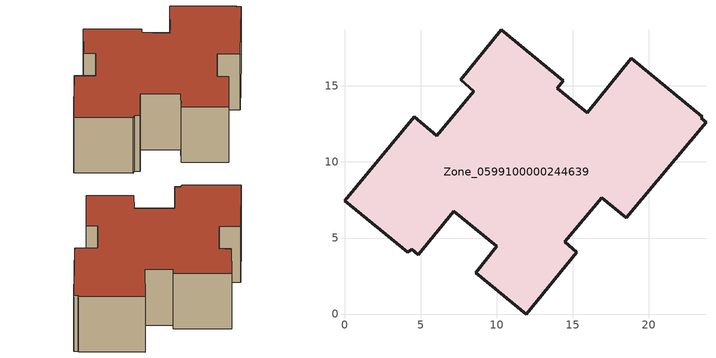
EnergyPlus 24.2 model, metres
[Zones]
Zone_0599100000244639
 floor ground (C_G): 7.65,15.39 10.31,18.68 14.39,15.35 14,14.86 15.95,13.22 18.85,16.82 23.51,12.96 23.44,12.88 23.77,12.61 18.52,6.34 16.91,7.66 14.48,4.74 15.26,4.05 11.96,0 8.64,2.71 10,4.45 7.19,6.76 4.84,3.91 4.42,4.25 4.14,4.05 0,7.46 4.58,12.98 6.08,11.73 8.48,14.65 z0
 wall outside (C_F): 0,7.46 4.14,4.05 4.42,4.25 4.84,3.91 7.19,6.76 10,4.45 8.64,2.71 11.96,0 15.26,4.05 14.48,4.74 16.91,7.66 18.52,6.34 23.77,12.61 23.44,12.88 23.51,12.96 18.85,16.82 15.95,13.22 14,14.86 14.39,15.35 10.31,18.68 7.65,15.39 8.48,14.65 6.08,11.73 4.58,12.98 0,7.46 z0:5.87
 roof outside (C_R): 4.84,3.91 7.19,6.76 10,4.45 8.64,2.71 11.96,0 15.26,4.05 14.48,4.74 16.91,7.66 18.52,6.34 23.77,12.61 23.44,12.88 23.51,12.96 18.85,16.82 15.95,13.22 14,14.86 14.39,15.35 10.31,18.68 7.65,15.39 8.48,14.65 6.08,11.73 4.58,12.98 0,7.46 4.14,4.05 4.42,4.25 z5.87
[BUILDING]
Pand.0599100000244639: North Axis=0; Terrain=City; Loads Convergence Tolerance Value=0.04; Temperature Convergence Tolerance Value=0.4; Solar Distribution=FullExterior; Maximum Number of Warmup Days=25; Minimum Number of Warmup Days=1
[Site:Location]
Rotterdam.The.Hague.AP_ZH_NLD Design_Conditions: Latitude=51.96; Longitude=4.45; Time Zone=1; Elevation=-4.5
[SITE:GROUNDTEMPERATURE:BUILDINGSURFACE]
18, 18, 18, 18, 18, 18, 18, 18, 18, 18, 18, 18
[MATERIAL] Thermal Absorptance=0.9; Solar Absorptance=0.7; Visible Absorptance=0.7
Name | Roughness | Thickness | Conductivity | Density | Specific Heat
G.D.1965-1974 | MediumSmooth | 0.15 | 0.882353 | 540 | 1210
F.D.1965-1974 | Rough | 0.3 | 0.697674 | 1920 | 840
R.D.1965-1974 | MediumRough | 0.2 | 0.232558 | 1500 | 1000
[CONSTRUCTION]
C_G: G.D.1965-1974
C_F: F.D.1965-1974
C_R: R.D.1965-1974
[ZONE]
Zone_0599100000244639: Type=1; Multiplier=1; Ceiling Height=Autocalculate; Volume=Autocalculate; Floor Area=autocalculate; Part of Total Floor Area=Yes
[ZONEINFILTRATION:DESIGNFLOWRATE]
Infil_Zone_0599100000244639: Zone or ZoneList or Space or SpaceList=Zone_0599100000244639; Schedule=AlwaysOn; Design Flow Rate Calculation Method=Flow/Area; Flow Rate per Floor Area=0.0042; Constant Term Coefficient=1; Temperature Term Coefficient=0; Velocity Term Coefficient=0; Velocity Squared Term Coefficient=0
[HVACTEMPLATE:ZONE:IDEALLOADSAIRSYSTEM]
Zone_0599100000244639: Maximum Heating Supply Air Temperature=50; Minimum Cooling Supply Air Temperature=13; Maximum Heating Supply Air Humidity Ratio=0.0156; Minimum Cooling Supply Air Humidity Ratio=0.0077; Heating Limit=NoLimit; Cooling Limit=NoLimit; Dehumidification Control Type=ConstantSensibleHeatRatio; Cooling Sensible Heat Ratio=0.7; Dehumidification Setpoint=60; Humidification Control Type=None; Humidification Setpoint=30; Outdoor Air Method=None; Outdoor Air Flow Rate per Person=0.00944; Outdoor Air Flow Rate per Zone Floor Area=0; Outdoor Air Flow Rate per Zone=0; Demand Controlled Ventilation Type=None; Outdoor Air Economizer Type=NoEconomizer; Heat Recovery Type=None; Sensible Heat Recovery Effectiveness=0.7; Latent Heat Recovery Effectiveness=0.65
[ZONECONTROL:THERMOSTAT]
ThermostatControl_Zone_0599100000244639: Zone or ZoneList=Zone_0599100000244639; Control Type Schedule=DualSetpointControlType; Control 1=Thermostat_Zone_0599100000244639; Temperature Difference Between Cutout And Setpoint=0
[THERMOSTATSETPOINT:DUALSETPOINT]
Thermostat_Zone_0599100000244639: Heating Setpoint Temperature Schedule=HeatingSetpoint_Zone_0599100000244639; Cooling Setpoint Temperature Schedule=CoolingSetpoint_Zone_0599100000244639
[SCHEDULE:COMPACT]
HeatingSetpoint_Zone_0599100000244639: Through: 12/31, For: AllDays, Until: 24:00, 21
CoolingSetpoint_Zone_0599100000244639: Through: 12/31, For: AllDays, Until: 24:00, 24
DualSetpointControlType: Through: 12/31, For: AllDays, Until: 24:00, 4
AlwaysOn: Through: 12/31, For: AllDays, Until: 24:00, 1
